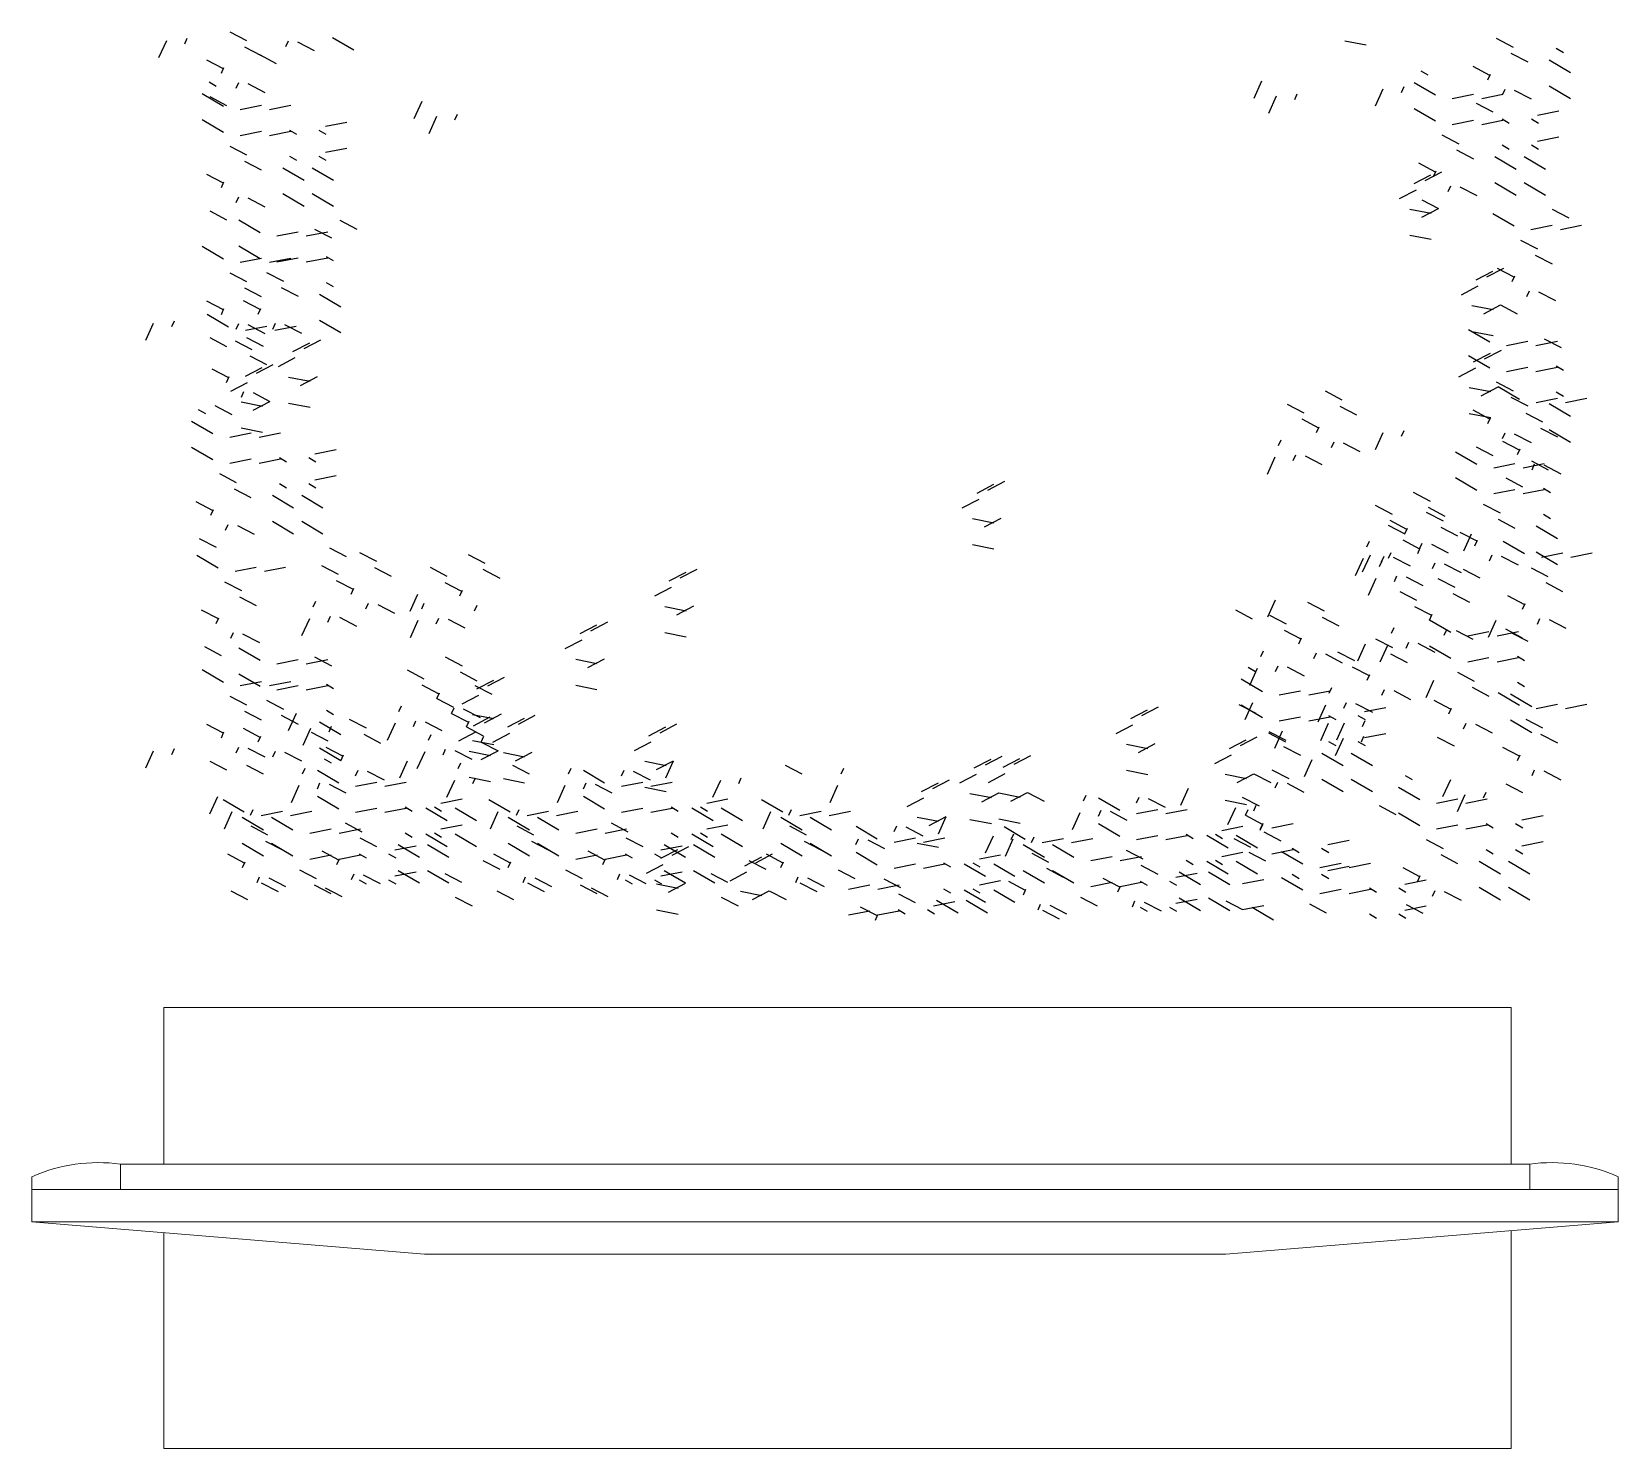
# Model space of a CAD drawing. Header units: millimetres. Extents: x 2878 to 6301, y 540 to 1980.
# Drawn here: x 2934.31 to 2935.876, y 825.556 to 826.954 of the extents above; entities that cross this region are included whole.
import ezdxf

# ---------------------------------------------------------------- set-up
doc = ezdxf.new("R2010")
doc.units = ezdxf.units.MM
doc.header["$LTSCALE"] = 4
doc.layers.add('COTAS', color=35, linetype='Continuous', lineweight=5)
doc.layers.add('TRACONIVEL', color=252, linetype='Continuous')

# ---------------------------------------------------------------- blocks, each defined once
blk = doc.blocks.new('TAPETE')
at = {"layer": 'TRACONIVEL'}
for p, q in [((0.0294, 0.4761), (0.0104, 0.4711)), ((0.5016, 0.4761), (0.4827, 0.4711)), ((-0.2827, 0.4677), (-0.3016, 0.4626)), ((0.0143, 0.4593), (0.008, 0.4576)), ((0.4866, 0.4593), (0.4803, 0.4576)), ((-0.2977, 0.4509), (-0.3041, 0.4492)), ((0.1329, 0.4325), (0.1191, 0.4464)), ((0.1616, 0.4325), (0.1477, 0.4464)), ((-0.2803, 0.4367), (-0.2706, 0.4258)), ((-0.2509, 0.4303), (-0.2555, 0.435)), ((-0.2288, 0.4257), (-0.2426, 0.4396)), ((-0.2396, 0.4346), (-0.2299, 0.4236)), ((-0.2001, 0.4257), (-0.214, 0.4396)), ((-0.1541, 0.4367), (-0.1444, 0.4258)), ((-0.1134, 0.4346), (-0.1037, 0.4236)), ((-0.0602, 0.4257), (-0.0741, 0.4396)), ((-0.0142, 0.4367), (-0.0045, 0.4258)), ((0.0148, 0.4223), (0.001, 0.4362)), ((0.0265, 0.4346), (0.0362, 0.4236)), ((0.1108, 0.4372), (0.1062, 0.4418)), ((0.2076, 0.4436), (0.2173, 0.4326)), ((0.2483, 0.4414), (0.258, 0.4305)), ((0.281, 0.4291), (0.2671, 0.443)), ((0.327, 0.4402), (0.3367, 0.4292)), ((0.3677, 0.438), (0.3774, 0.4271)), ((0.4072, 0.4257), (0.3934, 0.4396)), ((0.4533, 0.4367), (0.463, 0.4258)), ((0.494, 0.4346), (0.5036, 0.4236)), ((0.5522, 0.4345), (0.5333, 0.4294)), ((-0.2654, 0.427), (-0.2717, 0.4253)), ((-0.1391, 0.427), (-0.1454, 0.4253)), ((0.0008, 0.427), (-0.0055, 0.4253)), ((0.0609, 0.4333), (0.0706, 0.4224)), ((0.0759, 0.4236), (0.0695, 0.4219)), ((0.1016, 0.4312), (0.1113, 0.4202)), ((0.1767, 0.4283), (0.1864, 0.4174)), ((0.2226, 0.4338), (0.2163, 0.4321)), ((0.2391, 0.4243), (0.2328, 0.4226)), ((0.2961, 0.4249), (0.3058, 0.414)), ((0.342, 0.4304), (0.3357, 0.4287)), ((0.4682, 0.427), (0.4619, 0.4253)), ((0.5505, 0.4121), (0.5367, 0.4259)), ((0.5688, 0.4249), (0.5498, 0.4199)), ((-0.3112, 0.4215), (-0.3015, 0.4106)), ((-0.2488, 0.4174), (-0.2551, 0.4157)), ((-0.2253, 0.4147), (-0.23, 0.4009)), ((-0.1967, 0.4147), (-0.2013, 0.4009)), ((-0.185, 0.4215), (-0.1753, 0.4106)), ((-0.1226, 0.4174), (-0.1289, 0.4157)), ((-0.0892, 0.4018), (-0.103, 0.4157)), ((-0.0605, 0.4018), (-0.0744, 0.4157)), ((-0.0568, 0.4147), (-0.0614, 0.4009)), ((-0.0451, 0.4215), (-0.0354, 0.4106)), ((0.0173, 0.4174), (0.011, 0.4157)), ((0.03, 0.4181), (0.0397, 0.4071)), ((0.0858, 0.4209), (0.0761, 0.4099)), ((0.0924, 0.414), (0.0861, 0.4123)), ((0.0975, 0.4141), (0.1021, 0.4003)), ((0.1261, 0.4141), (0.1308, 0.4003)), ((0.1363, 0.4216), (0.1317, 0.4077)), ((0.165, 0.4216), (0.1604, 0.4077)), ((0.1933, 0.4187), (0.203, 0.4078)), ((0.234, 0.4166), (0.2436, 0.4057)), ((0.2844, 0.4181), (0.2798, 0.4043)), ((0.3127, 0.4153), (0.3224, 0.4044)), ((0.3585, 0.4208), (0.3522, 0.4191)), ((0.3831, 0.4018), (0.3693, 0.4157)), ((0.4118, 0.4018), (0.3979, 0.4157)), ((0.4107, 0.4147), (0.4061, 0.4009)), ((0.4224, 0.4215), (0.4321, 0.4106)), ((0.4848, 0.4174), (0.4785, 0.4157)), ((0.5702, 0.3995), (0.5564, 0.4134)), ((0.5989, 0.3995), (0.585, 0.4134)), ((0.5966, 0.4231), (0.6063, 0.4122)), ((0.6115, 0.4133), (0.6052, 0.4116)), ((0.6373, 0.4209), (0.647, 0.41)), ((-0.2946, 0.4119), (-0.285, 0.401)), ((-0.254, 0.4098), (-0.2443, 0.3988)), ((-0.1684, 0.4119), (-0.1587, 0.401)), ((-0.1277, 0.4098), (-0.118, 0.3988)), ((-0.0285, 0.4119), (-0.0188, 0.401)), ((-0.0145, 0.4128), (-0.0048, 0.4019)), ((0.0005, 0.4031), (-0.0058, 0.4014)), ((0.0122, 0.4098), (0.0219, 0.3988)), ((0.0183, 0.4113), (0.0137, 0.3975)), ((0.0262, 0.4107), (0.0359, 0.3997)), ((0.0466, 0.4085), (0.0563, 0.3976)), ((0.0659, 0.4042), (0.0563, 0.3932)), ((0.0692, 0.4113), (0.0595, 0.4004)), ((0.0872, 0.4063), (0.0969, 0.3954)), ((0.1066, 0.4063), (0.0969, 0.3954)), ((0.3534, 0.4132), (0.3631, 0.4022)), ((0.4389, 0.4119), (0.4486, 0.401)), ((0.4578, 0.4128), (0.4675, 0.4019)), ((0.4728, 0.4031), (0.4665, 0.4014)), ((0.4796, 0.4098), (0.4893, 0.3988)), ((0.4985, 0.4107), (0.5082, 0.3997)), ((0.5537, 0.4081), (0.5474, 0.4064)), ((0.5657, 0.4078), (0.5754, 0.3969)), ((0.6281, 0.4038), (0.6218, 0.4021)), ((-0.2859, 0.4022), (-0.2762, 0.3913)), ((-0.2253, 0.3956), (-0.23, 0.3818)), ((-0.1967, 0.3956), (-0.2013, 0.3818)), ((-0.0568, 0.3956), (-0.0614, 0.3818)), ((-0.0454, 0.3976), (-0.0357, 0.3866)), ((0.017, 0.3935), (0.0107, 0.3918)), ((0.1363, 0.4024), (0.1317, 0.3886)), ((0.165, 0.4024), (0.1604, 0.3886)), ((0.2148, 0.38), (0.2009, 0.3938)), ((0.2435, 0.38), (0.2296, 0.3938)), ((0.2844, 0.399), (0.2798, 0.3852)), ((0.4107, 0.3956), (0.4061, 0.3818)), ((0.4269, 0.3976), (0.4366, 0.3866)), ((0.4893, 0.3935), (0.483, 0.3918)), ((0.554, 0.4011), (0.5494, 0.3872)), ((0.5702, 0.3804), (0.5564, 0.3943)), ((0.5823, 0.3983), (0.5919, 0.3873)), ((0.5989, 0.3804), (0.585, 0.3943)), ((0.6229, 0.3961), (0.6326, 0.3852)), ((0.6284, 0.401), (0.6381, 0.3901)), ((-0.295, 0.3851), (-0.3013, 0.3834)), ((-0.1976, 0.3778), (-0.2023, 0.3824)), ((-0.169, 0.3778), (-0.1736, 0.3824)), ((-0.1469, 0.3732), (-0.1607, 0.387)), ((-0.1182, 0.3732), (-0.1321, 0.387)), ((-0.0858, 0.3908), (-0.0904, 0.377)), ((-0.0571, 0.3908), (-0.0617, 0.377)), ((-0.0288, 0.388), (-0.0191, 0.3771)), ((0.0119, 0.3858), (0.0216, 0.3749)), ((0.0183, 0.3922), (0.0137, 0.3783)), ((0.0583, 0.3899), (0.0486, 0.379)), ((0.0701, 0.3832), (0.0747, 0.3693)), ((0.0987, 0.3832), (0.1033, 0.3693)), ((0.164, 0.3846), (0.1594, 0.3892)), ((0.1927, 0.3846), (0.1881, 0.3892)), ((0.3865, 0.3908), (0.3819, 0.377)), ((0.4152, 0.3908), (0.4106, 0.377)), ((0.4601, 0.3833), (0.4412, 0.3782)), ((0.4435, 0.388), (0.4532, 0.3771)), ((0.4842, 0.3858), (0.4938, 0.3749)), ((-0.3002, 0.3774), (-0.2905, 0.3665)), ((0.0385, 0.3732), (0.0288, 0.3623)), ((0.0418, 0.3804), (0.0321, 0.3695)), ((0.0792, 0.3754), (0.0695, 0.3645)), ((0.2148, 0.3609), (0.2009, 0.3747)), ((0.2435, 0.3609), (0.2296, 0.3747)), ((0.3555, 0.3746), (0.3366, 0.3695)), ((0.4766, 0.3737), (0.4577, 0.3687)), ((0.508, 0.3741), (0.5017, 0.3724)), ((0.5396, 0.3813), (0.5207, 0.3763)), ((0.554, 0.382), (0.5494, 0.3681)), ((0.614, 0.3762), (0.6237, 0.3652)), ((-0.1976, 0.3587), (-0.2023, 0.3633)), ((-0.169, 0.3587), (-0.1736, 0.3633)), ((-0.1469, 0.354), (-0.1607, 0.3679)), ((-0.1182, 0.354), (-0.1321, 0.3679)), ((-0.0932, 0.3663), (-0.0835, 0.3554)), ((-0.0858, 0.3717), (-0.0904, 0.3578)), ((-0.0571, 0.3717), (-0.0617, 0.3578)), ((-0.0073, 0.3492), (-0.0211, 0.3631)), ((0.0214, 0.3492), (0.0075, 0.3631)), ((0.1548, 0.3661), (0.1502, 0.3523)), ((0.164, 0.3655), (0.1594, 0.3701)), ((0.1835, 0.3661), (0.1788, 0.3523)), ((0.1927, 0.3655), (0.1881, 0.3701)), ((0.2781, 0.3618), (0.2878, 0.3509)), ((0.3239, 0.3673), (0.3176, 0.3656)), ((0.3791, 0.3663), (0.3888, 0.3554)), ((0.3865, 0.3717), (0.3819, 0.3578)), ((0.4152, 0.3717), (0.4106, 0.3578)), ((0.465, 0.3492), (0.4511, 0.3631)), ((0.4621, 0.3686), (0.4718, 0.3576)), ((0.4937, 0.3492), (0.4798, 0.3631)), ((0.5185, 0.3506), (0.5046, 0.3645)), ((0.5245, 0.3645), (0.5182, 0.3628)), ((0.5471, 0.3506), (0.5333, 0.3645)), ((0.5736, 0.3694), (0.569, 0.3556)), ((0.5932, 0.3616), (0.6029, 0.3507)), ((0.6023, 0.3694), (0.5977, 0.3556)), ((0.6306, 0.3666), (0.6403, 0.3557)), ((-0.2907, 0.3408), (-0.3045, 0.3547)), ((-0.2069, 0.3593), (-0.2115, 0.3454)), ((-0.1782, 0.3593), (-0.1828, 0.3454)), ((-0.0581, 0.3539), (-0.0627, 0.3585)), ((-0.0294, 0.3539), (-0.034, 0.3585)), ((0.2586, 0.3566), (0.2683, 0.3457)), ((0.2946, 0.3522), (0.3043, 0.3413)), ((0.3405, 0.3577), (0.3342, 0.356)), ((0.4142, 0.3539), (0.4096, 0.3585)), ((0.4429, 0.3539), (0.4383, 0.3585)), ((0.4616, 0.3569), (0.4553, 0.3552)), ((0.4787, 0.359), (0.4884, 0.3481)), ((0.4964, 0.3552), (0.4918, 0.3599)), ((0.5194, 0.3568), (0.5291, 0.3459)), ((0.6081, 0.3519), (0.6018, 0.3502)), ((0.6338, 0.3595), (0.6435, 0.3485)), ((-0.1031, 0.3498), (-0.0934, 0.3389)), ((0.3096, 0.3425), (0.3033, 0.3408)), ((0.3353, 0.3501), (0.345, 0.3391)), ((0.4478, 0.3437), (0.4575, 0.3328)), ((0.4937, 0.3492), (0.4873, 0.3476)), ((0.5623, 0.3464), (0.572, 0.3355)), ((0.5736, 0.3503), (0.569, 0.3364)), ((0.6023, 0.3503), (0.5977, 0.3364)), ((0.6247, 0.3423), (0.6184, 0.3406)), ((0.2637, 0.337), (0.2734, 0.326)), ((0.3261, 0.3329), (0.3198, 0.3312)), ((0.4644, 0.3342), (0.4741, 0.3233)), ((0.5102, 0.3397), (0.5039, 0.338)), ((0.505, 0.332), (0.5147, 0.3211)), ((0.5219, 0.3396), (0.5173, 0.3258)), ((0.5506, 0.3396), (0.546, 0.3258)), ((0.5788, 0.3368), (0.5885, 0.3259)), ((0.6013, 0.3325), (0.5967, 0.3371)), ((0.6195, 0.3347), (0.6292, 0.3237)), ((0.63, 0.3325), (0.6254, 0.3371)), ((0.2803, 0.3274), (0.29, 0.3165)), ((0.321, 0.3252), (0.3307, 0.3143)), ((0.5219, 0.3205), (0.5173, 0.3067)), ((0.5506, 0.3205), (0.546, 0.3067)), ((0.4393, 0.3115), (0.433, 0.3098)), ((0.4709, 0.3188), (0.4519, 0.3137)), ((0.5126, 0.3109), (0.4937, 0.3058)), ((0.6004, 0.2981), (0.5865, 0.3119)), ((0.5921, 0.314), (0.5875, 0.3001)), ((0.6013, 0.3133), (0.5967, 0.318)), ((0.629, 0.2981), (0.6152, 0.3119)), ((0.6208, 0.314), (0.6162, 0.3001)), ((0.63, 0.3133), (0.6254, 0.318)), ((-0.2155, 0.3014), (-0.2344, 0.2963)), ((0.3285, 0.3041), (0.3096, 0.2991)), ((0.3575, 0.3039), (0.3386, 0.2988)), ((0.3934, 0.306), (0.4031, 0.2951)), ((0.4558, 0.302), (0.4495, 0.3003)), ((0.5496, 0.3027), (0.545, 0.3073)), ((0.5783, 0.3027), (0.5736, 0.3073)), ((-0.1989, 0.2918), (-0.2179, 0.2868)), ((0.2801, 0.2911), (0.2898, 0.2802)), ((0.3259, 0.2966), (0.3196, 0.2949)), ((0.41, 0.2965), (0.4197, 0.2855)), ((0.4506, 0.2943), (0.4603, 0.2834)), ((0.4708, 0.2922), (0.4645, 0.2905)), ((0.5024, 0.2995), (0.4835, 0.2944)), ((0.56, 0.2801), (0.5461, 0.2939)), ((0.5886, 0.2801), (0.5748, 0.2939)), ((0.6004, 0.2789), (0.5865, 0.2928)), ((0.629, 0.2789), (0.6152, 0.2928)), ((0.2967, 0.2815), (0.3063, 0.2706)), ((0.3425, 0.2871), (0.3362, 0.2854)), ((0.3373, 0.2794), (0.347, 0.2685)), ((0.3791, 0.2812), (0.3888, 0.2703)), ((0.4249, 0.2867), (0.4186, 0.285)), ((0.4249, 0.2867), (0.4346, 0.2758)), ((0.4873, 0.2826), (0.481, 0.281)), ((0.5339, 0.2802), (0.515, 0.2751)), ((0.5404, 0.2842), (0.5357, 0.2703)), ((0.5496, 0.2836), (0.545, 0.2882)), ((0.569, 0.2842), (0.5644, 0.2703)), ((0.5783, 0.2836), (0.5736, 0.2882)), ((0.6181, 0.2815), (0.6278, 0.2706)), ((-0.214, 0.275), (-0.2203, 0.2733)), ((0.3116, 0.2718), (0.3053, 0.2701)), ((0.3956, 0.2716), (0.4053, 0.2607)), ((0.4309, 0.2702), (0.4212, 0.2593)), ((0.4415, 0.2771), (0.4352, 0.2755)), ((0.4363, 0.2695), (0.446, 0.2585)), ((0.4415, 0.2771), (0.4512, 0.2662)), ((0.4715, 0.2723), (0.4618, 0.2614)), ((0.4822, 0.275), (0.4919, 0.264)), ((0.5023, 0.2729), (0.496, 0.2712)), ((0.56, 0.2609), (0.5461, 0.2748)), ((0.5886, 0.2609), (0.5748, 0.2748)), ((0.6442, 0.2747), (0.6539, 0.2638)), ((0.2658, 0.2663), (0.2755, 0.2554)), ((0.3282, 0.2622), (0.3219, 0.2605)), ((0.4143, 0.2606), (0.4046, 0.2497)), ((0.4106, 0.2619), (0.4203, 0.251)), ((0.4426, 0.2634), (0.4472, 0.2496)), ((0.455, 0.2628), (0.4453, 0.2519)), ((0.4564, 0.2674), (0.4501, 0.2657)), ((0.4564, 0.2674), (0.4661, 0.2565)), ((0.4712, 0.2634), (0.4758, 0.2496)), ((0.4832, 0.2656), (0.4879, 0.2517)), ((0.5119, 0.2656), (0.5165, 0.2517)), ((0.5188, 0.2633), (0.5125, 0.2616)), ((0.2823, 0.2567), (0.292, 0.2458)), ((0.411, 0.2535), (0.4013, 0.2426)), ((0.4517, 0.2557), (0.442, 0.2447)), ((0.4517, 0.2557), (0.442, 0.2447)), ((0.473, 0.2502), (0.4633, 0.2392)), ((0.473, 0.2578), (0.4667, 0.2561)), ((0.473, 0.2578), (0.4827, 0.2469)), ((0.4924, 0.2578), (0.4827, 0.2469)), ((0.5505, 0.2389), (0.5367, 0.2528)), ((0.5688, 0.2518), (0.5498, 0.2467)), ((0.5966, 0.2499), (0.6063, 0.239)), ((0.6038, 0.2567), (0.6135, 0.2458)), ((0.4564, 0.2406), (0.4467, 0.2297)), ((0.4847, 0.2434), (0.4893, 0.2296)), ((0.5133, 0.2434), (0.518, 0.2296)), ((0.5702, 0.2264), (0.5564, 0.2402)), ((0.5989, 0.2264), (0.585, 0.2402)), ((0.6115, 0.2402), (0.6052, 0.2385)), ((0.6373, 0.2477), (0.647, 0.2368)), ((0.4531, 0.2335), (0.4434, 0.2226)), ((0.4938, 0.2356), (0.4841, 0.2247)), ((0.4985, 0.2375), (0.5082, 0.2266)), ((0.5537, 0.2349), (0.5474, 0.2332)), ((0.554, 0.2279), (0.5494, 0.214)), ((0.5657, 0.2347), (0.5754, 0.2237)), ((0.6281, 0.2306), (0.6218, 0.2289)), ((0.6284, 0.2278), (0.6381, 0.2169)), ((0.5702, 0.2072), (0.5564, 0.2211)), ((0.5823, 0.2251), (0.5919, 0.2142)), ((0.5989, 0.2072), (0.585, 0.2211)), ((0.6229, 0.2229), (0.6326, 0.212)), ((0.5396, 0.2082), (0.5207, 0.2031)), ((0.554, 0.2088), (0.5494, 0.1949)), ((0.3699, 0.2031), (0.3602, 0.1921)), ((0.3816, 0.1963), (0.3862, 0.1825)), ((0.4103, 0.1963), (0.4149, 0.1825)), ((0.508, 0.2009), (0.5017, 0.1992)), ((0.614, 0.203), (0.6237, 0.1921)), ((0.3501, 0.1864), (0.3404, 0.1755)), ((0.3533, 0.1935), (0.3436, 0.1826)), ((0.3907, 0.1885), (0.381, 0.1776)), ((0.5185, 0.1775), (0.5046, 0.1913)), ((0.5245, 0.1913), (0.5182, 0.1896)), ((0.5471, 0.1775), (0.5333, 0.1913)), ((0.5736, 0.1962), (0.569, 0.1824)), ((0.5932, 0.1885), (0.6029, 0.1775)), ((0.6023, 0.1962), (0.5977, 0.1824)), ((0.6306, 0.1934), (0.6403, 0.1825)), ((0.6338, 0.1863), (0.6435, 0.1754)), ((0.5194, 0.1837), (0.5291, 0.1727)), ((0.5736, 0.1771), (0.569, 0.1633)), ((0.6023, 0.1771), (0.5977, 0.1633)), ((0.6081, 0.1787), (0.6018, 0.177)), ((0.5102, 0.1665), (0.5039, 0.1648)), ((0.5219, 0.1665), (0.5173, 0.1526)), ((0.5506, 0.1665), (0.546, 0.1526)), ((0.5623, 0.1732), (0.572, 0.1623)), ((0.6247, 0.1692), (0.6184, 0.1675)), ((0.4825, 0.1581), (0.4728, 0.1472)), ((0.505, 0.1588), (0.5147, 0.1479)), ((0.5788, 0.1636), (0.5885, 0.1527)), ((0.6013, 0.1593), (0.5967, 0.1639)), ((0.6195, 0.1615), (0.6292, 0.1506)), ((0.63, 0.1593), (0.6254, 0.1639)), ((0.3117, 0.1449), (0.302, 0.134)), ((0.3117, 0.1449), (0.302, 0.134)), ((0.466, 0.1486), (0.4563, 0.1376)), ((0.4942, 0.1514), (0.4989, 0.1375)), ((0.5219, 0.1473), (0.5173, 0.1335)), ((0.5229, 0.1514), (0.5275, 0.1375)), ((0.5506, 0.1473), (0.546, 0.1335)), ((0.6013, 0.1402), (0.5967, 0.1448)), ((0.6179, 0.1503), (0.6082, 0.1394)), ((0.63, 0.1402), (0.6254, 0.1448)), ((0.2951, 0.1354), (0.2854, 0.1244)), ((0.2951, 0.1354), (0.2854, 0.1244)), ((0.3234, 0.1382), (0.328, 0.1243)), ((0.3234, 0.1382), (0.328, 0.1243)), ((0.352, 0.1382), (0.3567, 0.1243)), ((0.352, 0.1382), (0.3567, 0.1243)), ((0.4627, 0.1414), (0.453, 0.1305)), ((0.5034, 0.1436), (0.4937, 0.1327)), ((0.5126, 0.1377), (0.4937, 0.1327)), ((0.6004, 0.1249), (0.5865, 0.1387)), ((0.5921, 0.1408), (0.5875, 0.127)), ((0.6013, 0.1408), (0.5916, 0.1298)), ((0.629, 0.1249), (0.6152, 0.1387)), ((0.6208, 0.1408), (0.6162, 0.127)), ((0.6387, 0.1358), (0.629, 0.1249)), ((0.6296, 0.1436), (0.6342, 0.1297)), ((0.6582, 0.1436), (0.6629, 0.1297)), ((0.2918, 0.1282), (0.2821, 0.1173)), ((0.2918, 0.1282), (0.2821, 0.1173)), ((0.3325, 0.1304), (0.3228, 0.1195)), ((0.3325, 0.1304), (0.3228, 0.1195)), ((0.5496, 0.1295), (0.545, 0.1341)), ((0.5783, 0.1295), (0.5736, 0.1341)), ((0.598, 0.1336), (0.5883, 0.1227)), ((0.5496, 0.1104), (0.545, 0.115)), ((0.56, 0.1069), (0.5461, 0.1207)), ((0.5783, 0.1104), (0.5736, 0.115)), ((0.5886, 0.1069), (0.5748, 0.1207)), ((0.6004, 0.1058), (0.5865, 0.1196)), ((0.629, 0.1058), (0.6152, 0.1196)), ((0.5339, 0.107), (0.515, 0.1019)), ((0.5404, 0.111), (0.5357, 0.0972)), ((0.569, 0.111), (0.5644, 0.0972)), ((0.6181, 0.1083), (0.6278, 0.0974)), ((0.56, 0.0878), (0.5461, 0.1016)), ((0.5886, 0.0878), (0.5748, 0.1016)), ((0.6261, 0.0957), (0.6164, 0.0848)), ((0.6442, 0.1015), (0.6539, 0.0906)), ((0.5188, 0.0902), (0.5125, 0.0885)), ((0.6095, 0.0862), (0.5999, 0.0752)), ((0.6038, 0.0835), (0.6135, 0.0726)), ((0.6378, 0.089), (0.6424, 0.0751)), ((0.5505, 0.0614), (0.5367, 0.0753)), ((0.5688, 0.0743), (0.5498, 0.0692)), ((0.6063, 0.079), (0.5966, 0.0681)), ((0.5966, 0.0724), (0.6063, 0.0615)), ((0.647, 0.0812), (0.6373, 0.0703)), ((0.5702, 0.0489), (0.5564, 0.0627)), ((0.5989, 0.0489), (0.585, 0.0627)), ((0.6115, 0.0627), (0.6052, 0.061)), ((0.6373, 0.0703), (0.647, 0.0593)), ((0.4985, 0.06), (0.5082, 0.0491)), ((0.5537, 0.0575), (0.5474, 0.0558)), ((0.5657, 0.0572), (0.5754, 0.0462)), ((0.6281, 0.0531), (0.6218, 0.0514)), ((0.554, 0.0504), (0.5494, 0.0366)), ((0.5702, 0.0298), (0.5564, 0.0436)), ((0.5823, 0.0476), (0.5919, 0.0367)), ((0.5989, 0.0298), (0.585, 0.0436)), ((0.6229, 0.0454), (0.6326, 0.0345)), ((0.6284, 0.0503), (0.6381, 0.0394)), ((0.554, 0.0313), (0.5494, 0.0174)), ((0.508, 0.0234), (0.5017, 0.0217)), ((0.5396, 0.0307), (0.5207, 0.0256)), ((0.614, 0.0255), (0.6237, 0.0146)), ((0.5801, 0), (0.5663, 0.0138)), ((0.5862, 0.0139), (0.5799, 0.0122)), ((0.6088, 0), (0.5949, 0.0138)), ((0.6353, 0.0188), (0.6307, 0.0049)), ((0.6548, 0.011), (0.6645, 0.0001)), ((0.6639, 0.0188), (0.6593, 0.0049)), ((0.581, 0.0062), (0.5907, -0.0047)), ((0.6698, 0.0012), (0.6635, -0.0005)), ((0.6239, -0.0043), (0.6336, -0.0152)), ((0.6353, -0.0004), (0.6307, -0.0142)), ((0.6639, -0.0004), (0.6593, -0.0142)), ((0.5442, -0.0194), (0.5345, -0.0303)), ((0.5718, -0.011), (0.5655, -0.0127)), ((0.5667, -0.0186), (0.5764, -0.0296)), ((0.5835, -0.011), (0.5789, -0.0249)), ((0.6122, -0.011), (0.6076, -0.0249)), ((0.6405, -0.0138), (0.6502, -0.0248)), ((0.663, -0.0182), (0.6584, -0.0136)), ((0.5276, -0.0289), (0.5179, -0.0398)), ((0.5559, -0.0261), (0.5605, -0.04)), ((0.5835, -0.0301), (0.5789, -0.044)), ((0.5845, -0.0261), (0.5892, -0.04)), ((0.6122, -0.0301), (0.6076, -0.044)), ((0.5243, -0.0361), (0.5146, -0.047)), ((0.565, -0.0339), (0.5553, -0.0448)), ((0.5742, -0.0398), (0.5553, -0.0448)), ((0.662, -0.0526), (0.6481, -0.0387)), ((0.6537, -0.0367), (0.6491, -0.0505)), ((0.663, -0.0373), (0.6584, -0.0327)), ((0.6112, -0.048), (0.6066, -0.0434)), ((0.6399, -0.048), (0.6353, -0.0434)), ((0.2146, -0.0554), (0.2049, -0.0663)), ((0.518, -0.0537), (0.5083, -0.0646)), ((0.5297, -0.0604), (0.5343, -0.0743)), ((0.5584, -0.0604), (0.563, -0.0743)), ((0.6216, -0.0706), (0.6078, -0.0567)), ((0.6503, -0.0706), (0.6364, -0.0567)), ((0.662, -0.0717), (0.6481, -0.0579)), ((0.1948, -0.0721), (0.1851, -0.083)), ((0.1981, -0.065), (0.1884, -0.0759)), ((0.2355, -0.0699), (0.2258, -0.0808)), ((0.2263, -0.0621), (0.231, -0.076)), ((0.255, -0.0621), (0.2596, -0.076)), ((0.4982, -0.0704), (0.4885, -0.0813)), ((0.5015, -0.0632), (0.4918, -0.0742)), ((0.5389, -0.0682), (0.5292, -0.0791)), ((0.5955, -0.0705), (0.5766, -0.0756)), ((0.602, -0.0665), (0.5974, -0.0803)), ((0.6112, -0.0671), (0.6066, -0.0625)), ((0.6307, -0.0665), (0.626, -0.0803)), ((0.6399, -0.0671), (0.6353, -0.0625)), ((0.5009, -0.0819), (0.4912, -0.0929)), ((0.5175, -0.0724), (0.5078, -0.0833)), ((0.5292, -0.0791), (0.5338, -0.093)), ((0.5578, -0.0791), (0.5625, -0.093)), ((0.5807, -0.0964), (0.5668, -0.0826)), ((0.6216, -0.0897), (0.6078, -0.0759)), ((0.6503, -0.0897), (0.6364, -0.0759)), ((0.4976, -0.0891), (0.4879, -0.1)), ((0.5383, -0.0869), (0.5286, -0.0978)), ((0.5805, -0.0873), (0.5742, -0.089)), ((0.5989, -0.0835), (0.58, -0.0886)), ((0.6267, -0.0854), (0.6364, -0.0963)), ((0.5286, -0.0978), (0.5383, -0.1087)), ((0.5839, -0.1004), (0.5775, -0.1021)), ((0.6003, -0.109), (0.5865, -0.0951)), ((0.5958, -0.1007), (0.6055, -0.1116)), ((0.629, -0.109), (0.6152, -0.0951)), ((0.6417, -0.0952), (0.6354, -0.0968)), ((0.5841, -0.1074), (0.5795, -0.1213)), ((0.6124, -0.1102), (0.6221, -0.1211)), ((0.6582, -0.1047), (0.6519, -0.1064)), ((0.6531, -0.1124), (0.6628, -0.1233)), ((0.6585, -0.1075), (0.6682, -0.1184)), ((0.6003, -0.1281), (0.5865, -0.1142)), ((0.629, -0.1281), (0.6152, -0.1142)), ((0.5697, -0.1271), (0.5508, -0.1322)), ((0.5841, -0.1265), (0.5795, -0.1404)), ((0.6442, -0.1323), (0.6539, -0.1432)), ((0.5381, -0.1344), (0.5318, -0.1361)), ((0.5486, -0.1579), (0.5348, -0.144)), ((0.5547, -0.144), (0.5484, -0.1457)), ((0.5773, -0.1579), (0.5634, -0.144)), ((0.6038, -0.1391), (0.5992, -0.1529)), ((0.6324, -0.1391), (0.6278, -0.1529)), ((0.5495, -0.1517), (0.5592, -0.1626)), ((0.6233, -0.1468), (0.633, -0.1578)), ((0.4471, -0.1651), (0.4374, -0.176)), ((0.4637, -0.1555), (0.454, -0.1665)), ((0.4754, -0.1623), (0.48, -0.1762)), ((0.504, -0.1623), (0.5087, -0.1762)), ((0.5924, -0.1621), (0.6021, -0.173)), ((0.6038, -0.1582), (0.5992, -0.172)), ((0.6324, -0.1582), (0.6278, -0.172)), ((0.6383, -0.1566), (0.632, -0.1583)), ((0.4438, -0.1722), (0.4342, -0.1832)), ((0.4845, -0.1701), (0.4748, -0.181)), ((0.5403, -0.1688), (0.534, -0.1705)), ((0.552, -0.1689), (0.5474, -0.1827)), ((0.5807, -0.1689), (0.5761, -0.1827)), ((0.609, -0.1717), (0.6187, -0.1826)), ((0.6315, -0.176), (0.6269, -0.1714)), ((0.6548, -0.1662), (0.6485, -0.1678)), ((0.6497, -0.1738), (0.6593, -0.1848)), ((0.6601, -0.176), (0.6555, -0.1714)), ((0.5352, -0.1765), (0.5449, -0.1874)), ((0.552, -0.188), (0.5474, -0.2018)), ((0.5807, -0.188), (0.5761, -0.2018)), ((0.6222, -0.1945), (0.6176, -0.2084)), ((0.6315, -0.1951), (0.6269, -0.1905)), ((0.6509, -0.1945), (0.6463, -0.2084)), ((0.6601, -0.1951), (0.6555, -0.1905)), ((0.5427, -0.1976), (0.5238, -0.2026)), ((0.5797, -0.2058), (0.5751, -0.2012)), ((0.6084, -0.2058), (0.6038, -0.2012)), ((0.6305, -0.2104), (0.6166, -0.1966)), ((0.6592, -0.2104), (0.6453, -0.1966)), ((0.5901, -0.2284), (0.5763, -0.2146)), ((0.6188, -0.2284), (0.6049, -0.2146)), ((0.6305, -0.2295), (0.6166, -0.2157)), ((0.6592, -0.2295), (0.6453, -0.2157)), ((0.4968, -0.2198), (0.4871, -0.2307)), ((0.5085, -0.2266), (0.5132, -0.2404)), ((0.5372, -0.2266), (0.5418, -0.2404)), ((0.5705, -0.2243), (0.5659, -0.2381)), ((0.5797, -0.2249), (0.5751, -0.2203)), ((0.5992, -0.2243), (0.5945, -0.2381)), ((0.6084, -0.2249), (0.6038, -0.2203)), ((0.6483, -0.227), (0.6579, -0.2379)), ((0.3272, -0.2333), (0.3369, -0.2442)), ((0.4175, -0.2508), (0.4037, -0.2369)), ((0.4314, -0.2355), (0.4411, -0.2464)), ((0.4462, -0.2508), (0.4323, -0.2369)), ((0.477, -0.2365), (0.4673, -0.2474)), ((0.4803, -0.2294), (0.4706, -0.2403)), ((0.5177, -0.2343), (0.508, -0.2453)), ((0.564, -0.2283), (0.5451, -0.2334)), ((0.5901, -0.2475), (0.5763, -0.2337)), ((0.5796, -0.2322), (0.5892, -0.2431)), ((0.6188, -0.2475), (0.6049, -0.2337)), ((-0.238, -0.2454), (-0.2569, -0.2505)), ((0.3954, -0.2462), (0.3908, -0.2416)), ((0.4103, -0.2425), (0.3914, -0.2476)), ((0.4481, -0.2395), (0.4292, -0.2445)), ((0.508, -0.2453), (0.5177, -0.2562)), ((0.5337, -0.2377), (0.5434, -0.2486)), ((0.549, -0.2452), (0.5427, -0.2468)), ((0.5538, -0.2398), (0.5475, -0.2415)), ((0.5538, -0.2398), (0.5635, -0.2507)), ((0.5945, -0.2419), (0.6042, -0.2529)), ((0.6293, -0.2379), (0.6247, -0.2518)), ((0.6579, -0.2379), (0.6533, -0.2518)), ((0.6696, -0.2581), (0.6558, -0.2442)), ((-0.2214, -0.255), (-0.2404, -0.26)), ((0.1772, -0.2541), (0.1583, -0.2591)), ((0.3348, -0.2544), (0.3159, -0.2594)), ((0.3329, -0.2553), (0.3426, -0.2662)), ((0.3787, -0.2498), (0.3724, -0.2515)), ((0.4613, -0.255), (0.471, -0.266)), ((0.4629, -0.2548), (0.4726, -0.2658)), ((0.5036, -0.257), (0.5133, -0.2679)), ((0.5688, -0.2495), (0.5625, -0.2512)), ((0.5677, -0.257), (0.563, -0.2709)), ((0.5704, -0.2493), (0.5641, -0.251)), ((0.5723, -0.2518), (0.582, -0.2627)), ((0.5963, -0.257), (0.5917, -0.2709)), ((0.0998, -0.2668), (0.1095, -0.2778)), ((0.1456, -0.2613), (0.1393, -0.263)), ((0.3494, -0.2649), (0.3591, -0.2758)), ((0.3953, -0.2594), (0.389, -0.261)), ((0.3901, -0.267), (0.3998, -0.2779)), ((0.4209, -0.2618), (0.4163, -0.2756)), ((0.4496, -0.2618), (0.445, -0.2756)), ((0.4796, -0.2588), (0.4607, -0.2639)), ((0.4779, -0.2646), (0.4876, -0.2755)), ((0.5237, -0.2591), (0.5174, -0.2608)), ((0.5185, -0.2668), (0.5282, -0.2777)), ((0.608, -0.2772), (0.5942, -0.2633)), ((0.6367, -0.2772), (0.6228, -0.2633)), ((-0.2365, -0.2718), (-0.2428, -0.2735)), ((0.1163, -0.2764), (0.126, -0.2873)), ((0.1622, -0.2709), (0.1559, -0.2726)), ((0.157, -0.2786), (0.1667, -0.2895)), ((0.3644, -0.2746), (0.3581, -0.2763)), ((0.5112, -0.2781), (0.4922, -0.2832)), ((0.5953, -0.2748), (0.5907, -0.2702)), ((0.624, -0.2748), (0.6194, -0.2702)), ((0.1313, -0.2861), (0.125, -0.2878)), ((0.3185, -0.2801), (0.3282, -0.291)), ((0.3809, -0.2842), (0.3746, -0.2859)), ((0.4209, -0.2809), (0.4163, -0.2948)), ((0.4507, -0.287), (0.4318, -0.292)), ((0.4496, -0.2809), (0.445, -0.2948)), ((0.4712, -0.2889), (0.4522, -0.2939)), ((0.6115, -0.2882), (0.6068, -0.302)), ((0.6401, -0.2882), (0.6355, -0.302)), ((0.6518, -0.2814), (0.6615, -0.2923)), ((0.0854, -0.2917), (0.0951, -0.3026)), ((0.1478, -0.2957), (0.1415, -0.2974)), ((0.3351, -0.2897), (0.3448, -0.3006)), ((0.3758, -0.2918), (0.3855, -0.3028)), ((0.4191, -0.2942), (0.4128, -0.2959)), ((0.4486, -0.2987), (0.444, -0.2941)), ((0.4707, -0.2992), (0.4518, -0.3042)), ((0.4877, -0.2984), (0.4688, -0.3035)), ((0.4773, -0.2987), (0.4727, -0.2941)), ((0.4994, -0.3034), (0.4855, -0.2895)), ((0.528, -0.3034), (0.5142, -0.2895)), ((0.5861, -0.2933), (0.5815, -0.3072)), ((0.5953, -0.294), (0.5907, -0.2893)), ((0.6148, -0.2933), (0.6102, -0.3072)), ((0.624, -0.294), (0.6194, -0.2893)), ((-0.3013, -0.3045), (-0.2967, -0.3183)), ((0.102, -0.3012), (0.1117, -0.3121)), ((0.1427, -0.3034), (0.1524, -0.3143)), ((0.3733, -0.2997), (0.383, -0.3107)), ((0.3899, -0.3093), (0.3995, -0.3202)), ((0.4357, -0.3038), (0.4294, -0.3055)), ((0.4994, -0.3225), (0.4855, -0.3086)), ((0.528, -0.3225), (0.5142, -0.3086)), ((0.6115, -0.3073), (0.6068, -0.3211)), ((0.6401, -0.3073), (0.6355, -0.3211)), ((0.2574, -0.3187), (0.2511, -0.3204)), ((0.2852, -0.316), (0.2663, -0.3211)), ((0.289, -0.3114), (0.2701, -0.3165)), ((0.3108, -0.3198), (0.2919, -0.3249)), ((0.3833, -0.313), (0.3644, -0.318)), ((0.4048, -0.319), (0.3985, -0.3207)), ((0.4305, -0.3115), (0.4402, -0.3224)), ((0.4394, -0.3172), (0.4348, -0.3311)), ((0.4486, -0.3179), (0.444, -0.3132)), ((0.4557, -0.316), (0.4494, -0.3177)), ((0.4681, -0.3172), (0.4634, -0.3311)), ((0.4727, -0.3153), (0.4664, -0.3169)), ((0.4773, -0.3179), (0.4727, -0.3132)), ((-0.2293, -0.3245), (-0.2482, -0.3295)), ((0.1502, -0.3245), (0.1313, -0.3295)), ((0.2116, -0.3242), (0.2213, -0.3352)), ((0.274, -0.3283), (0.2677, -0.33)), ((0.2792, -0.3271), (0.2729, -0.3288)), ((0.359, -0.3245), (0.3687, -0.3355)), ((0.3843, -0.3275), (0.3653, -0.3326)), ((0.4214, -0.3286), (0.4151, -0.3303)), ((0.5432, -0.3267), (0.5529, -0.3376)), ((0.6391, -0.3251), (0.6345, -0.3205)), ((0.6678, -0.3251), (0.6632, -0.3205)), ((-0.1271, -0.3401), (-0.1368, -0.351)), ((0.2281, -0.3338), (0.2378, -0.3447)), ((0.2334, -0.3326), (0.2431, -0.3435)), ((0.2701, -0.3329), (0.2638, -0.3346)), ((0.2688, -0.336), (0.2785, -0.3469)), ((0.2958, -0.3367), (0.2895, -0.3384)), ((0.3068, -0.3403), (0.3165, -0.3512)), ((0.3527, -0.3348), (0.3464, -0.3365)), ((0.3755, -0.3341), (0.3852, -0.345)), ((0.4162, -0.3363), (0.4259, -0.3472)), ((0.5369, -0.3532), (0.5231, -0.3393)), ((0.5656, -0.3532), (0.5517, -0.3393)), ((0.6391, -0.3442), (0.6345, -0.3396)), ((0.6678, -0.3442), (0.6632, -0.3396)), ((-0.241, -0.3634), (-0.2549, -0.3496)), ((-0.2443, -0.3413), (-0.2506, -0.343)), ((-0.2124, -0.3634), (-0.2262, -0.3496)), ((-0.1437, -0.3496), (-0.1534, -0.3605)), ((-0.1154, -0.3468), (-0.1108, -0.3607)), ((-0.0867, -0.3468), (-0.0821, -0.3607)), ((0.1352, -0.3413), (0.1289, -0.343)), ((0.1972, -0.349), (0.2069, -0.36)), ((0.2431, -0.3435), (0.2368, -0.3452)), ((0.2499, -0.3422), (0.2596, -0.3531)), ((0.2906, -0.3443), (0.3003, -0.3553)), ((0.3234, -0.3499), (0.3331, -0.3608)), ((0.3692, -0.3444), (0.3629, -0.3461)), ((0.5148, -0.3486), (0.5102, -0.344)), ((0.6116, -0.3422), (0.6213, -0.3531)), ((0.6299, -0.3436), (0.6253, -0.3574)), ((0.6523, -0.3443), (0.662, -0.3553)), ((0.6586, -0.3436), (0.654, -0.3574)), ((-0.2631, -0.3588), (-0.2677, -0.3542)), ((-0.1663, -0.3524), (-0.1566, -0.3633)), ((-0.1469, -0.3568), (-0.1566, -0.3677)), ((-0.1257, -0.3546), (-0.116, -0.3655)), ((-0.1063, -0.3546), (-0.116, -0.3655)), ((0.2138, -0.3586), (0.2235, -0.3695)), ((0.2191, -0.3574), (0.2288, -0.3684)), ((0.2596, -0.3531), (0.2533, -0.3548)), ((0.2545, -0.3608), (0.2642, -0.3717)), ((0.2649, -0.3519), (0.2586, -0.3536)), ((0.2815, -0.3615), (0.2752, -0.3632)), ((0.3383, -0.3596), (0.332, -0.3613)), ((0.3522, -0.3735), (0.3383, -0.3596)), ((0.364, -0.352), (0.3737, -0.363)), ((0.3808, -0.3735), (0.367, -0.3596)), ((0.4238, -0.3574), (0.4048, -0.3624)), ((0.5807, -0.3574), (0.5904, -0.3684)), ((0.6266, -0.3519), (0.6203, -0.3536)), ((0.6431, -0.3615), (0.6368, -0.3632)), ((-0.1972, -0.3677), (-0.1875, -0.3786)), ((-0.1514, -0.3622), (-0.1577, -0.3639)), ((-0.1348, -0.3717), (-0.1411, -0.3734)), ((0.2356, -0.367), (0.2453, -0.3779)), ((0.2763, -0.3692), (0.286, -0.3801)), ((0.2925, -0.3651), (0.3022, -0.3761)), ((0.3549, -0.3692), (0.3486, -0.3709)), ((0.4269, -0.3625), (0.4366, -0.3734)), ((0.4676, -0.3646), (0.4772, -0.3756)), ((0.5331, -0.3683), (0.5142, -0.3734)), ((0.5404, -0.3642), (0.5357, -0.3781)), ((0.569, -0.3642), (0.5644, -0.3781)), ((0.5973, -0.367), (0.607, -0.3779)), ((0.638, -0.3692), (0.6477, -0.3801)), ((-0.2376, -0.3744), (-0.2422, -0.3883)), ((-0.2089, -0.3744), (-0.2135, -0.3883)), ((-0.1807, -0.3772), (-0.171, -0.3882)), ((-0.14, -0.3794), (-0.1303, -0.3903)), ((-0.0208, -0.3803), (-0.0305, -0.3913)), ((0.0697, -0.3787), (0.06, -0.3897)), ((0.1666, -0.3904), (0.1528, -0.3765)), ((0.1953, -0.3904), (0.1814, -0.3765)), ((0.2413, -0.3793), (0.251, -0.3903)), ((0.262, -0.3819), (0.2431, -0.3869)), ((0.282, -0.3815), (0.2917, -0.3924)), ((0.309, -0.3747), (0.3187, -0.3856)), ((0.3497, -0.3769), (0.3594, -0.3878)), ((0.396, -0.3777), (0.4057, -0.3887)), ((0.4418, -0.3722), (0.4355, -0.3739)), ((0.4584, -0.3818), (0.4521, -0.3835)), ((0.5497, -0.3779), (0.5308, -0.3829)), ((-0.2731, -0.3878), (-0.2634, -0.3987)), ((-0.2324, -0.39), (-0.2228, -0.4009)), ((-0.0374, -0.3899), (-0.047, -0.4008)), ((-0.0091, -0.3871), (-0.0045, -0.401)), ((0.0317, -0.3988), (0.0178, -0.3849)), ((0.0196, -0.3871), (0.0242, -0.401)), ((0.0532, -0.3883), (0.0435, -0.3992)), ((0.0604, -0.3988), (0.0465, -0.3849)), ((0.0814, -0.3855), (0.086, -0.3994)), ((0.1064, -0.3878), (0.1161, -0.3987)), ((0.1101, -0.3855), (0.1147, -0.3994)), ((0.1471, -0.39), (0.1568, -0.4009)), ((0.2563, -0.3891), (0.25, -0.3908)), ((0.3556, -0.3845), (0.351, -0.3983)), ((0.3843, -0.3845), (0.3797, -0.3983)), ((0.4125, -0.3873), (0.4222, -0.3982)), ((0.4532, -0.3895), (0.4629, -0.4004)), ((0.5404, -0.3833), (0.5357, -0.3972)), ((0.569, -0.3833), (0.5644, -0.3972)), ((0.6188, -0.4058), (0.605, -0.3919)), ((0.6475, -0.4058), (0.6336, -0.3919)), ((-0.2582, -0.3975), (-0.2645, -0.3992)), ((-0.2376, -0.3936), (-0.2422, -0.4074)), ((-0.2089, -0.3936), (-0.2135, -0.4074)), ((-0.1591, -0.416), (-0.173, -0.4021)), ((-0.1305, -0.416), (-0.1443, -0.4021)), ((-0.0964, -0.4146), (-0.1102, -0.4008)), ((-0.0406, -0.397), (-0.0503, -0.408)), ((0.0001, -0.3949), (-0.0096, -0.4058)), ((0.0499, -0.3954), (0.0402, -0.4064)), ((0.0906, -0.3933), (0.0809, -0.4042)), ((0.1214, -0.3975), (0.115, -0.3992)), ((0.1701, -0.4014), (0.1655, -0.4152)), ((0.1987, -0.4014), (0.1941, -0.4152)), ((0.2105, -0.3946), (0.2201, -0.4055)), ((0.2729, -0.3987), (0.2665, -0.4004)), ((0.3573, -0.398), (0.3384, -0.403)), ((0.5346, -0.3947), (0.5283, -0.3964)), ((0.568, -0.4011), (0.5634, -0.3965)), ((0.5967, -0.4011), (0.5921, -0.3965)), ((-0.304, -0.403), (-0.2943, -0.414)), ((-0.2875, -0.4126), (-0.2778, -0.4235)), ((-0.2416, -0.4071), (-0.2479, -0.4088)), ((-0.2099, -0.4114), (-0.2145, -0.4068)), ((-0.1812, -0.4114), (-0.1859, -0.4068)), ((-0.0503, -0.4036), (-0.0406, -0.4145)), ((-0.0096, -0.4058), (0.0001, -0.4167)), ((0.0351, -0.4098), (0.0305, -0.4237)), ((0.0638, -0.4098), (0.0592, -0.4237)), ((0.0755, -0.403), (0.0852, -0.414)), ((0.0947, -0.4181), (0.0809, -0.4042)), ((0.0921, -0.4126), (0.1018, -0.4235)), ((0.1379, -0.4071), (0.1316, -0.4088)), ((0.1408, -0.407), (0.1505, -0.418)), ((0.1814, -0.4092), (0.1911, -0.4201)), ((0.227, -0.4042), (0.2367, -0.4151)), ((0.2653, -0.4215), (0.2515, -0.4076)), ((0.2677, -0.4063), (0.2774, -0.4173)), ((0.3114, -0.4104), (0.3211, -0.4214)), ((0.3481, -0.409), (0.3578, -0.4199)), ((0.3556, -0.4036), (0.351, -0.4175)), ((0.352, -0.4126), (0.3617, -0.4235)), ((0.3843, -0.4036), (0.3797, -0.4175)), ((0.4325, -0.4181), (0.4187, -0.4042)), ((0.4341, -0.4261), (0.4202, -0.4122)), ((0.4627, -0.4261), (0.4489, -0.4122)), ((0.4786, -0.407), (0.4882, -0.418)), ((0.5192, -0.4092), (0.5289, -0.4201)), ((0.6188, -0.4249), (0.605, -0.411)), ((0.6475, -0.4249), (0.6336, -0.411)), ((-0.2468, -0.4148), (-0.2371, -0.4257)), ((-0.1591, -0.4351), (-0.173, -0.4213)), ((-0.1305, -0.4351), (-0.1443, -0.4213)), ((-0.0812, -0.4189), (-0.0715, -0.4298)), ((-0.0354, -0.4134), (-0.0417, -0.4151)), ((-0.0188, -0.4229), (-0.0251, -0.4246)), ((0.1099, -0.4223), (0.1196, -0.4332)), ((0.1327, -0.4148), (0.1424, -0.4257)), ((0.1557, -0.4168), (0.1494, -0.4185)), ((0.1701, -0.4205), (0.1655, -0.4343)), ((0.1987, -0.4205), (0.1941, -0.4343)), ((0.3263, -0.4202), (0.32, -0.4219)), ((0.3833, -0.4214), (0.3787, -0.4168)), ((0.412, -0.4214), (0.4073, -0.4168)), ((0.4477, -0.4223), (0.4574, -0.4332)), ((0.4935, -0.4168), (0.4872, -0.4185)), ((0.5588, -0.4196), (0.5542, -0.4335)), ((0.568, -0.4203), (0.5634, -0.4156)), ((0.5875, -0.4196), (0.5829, -0.4335)), ((0.5967, -0.4203), (0.5921, -0.4156)), ((-0.2191, -0.4299), (-0.2237, -0.4437)), ((-0.2099, -0.4305), (-0.2145, -0.4259)), ((-0.1905, -0.4299), (-0.1951, -0.4437)), ((-0.1812, -0.4305), (-0.1859, -0.4259)), ((-0.0929, -0.4256), (-0.0975, -0.4395)), ((-0.0646, -0.4284), (-0.055, -0.4394)), ((-0.024, -0.4306), (-0.0143, -0.4415)), ((0.0351, -0.4289), (0.0305, -0.4428)), ((0.0638, -0.4289), (0.0592, -0.4428)), ((0.0982, -0.4291), (0.0935, -0.4429)), ((0.1264, -0.4319), (0.1361, -0.4428)), ((0.1626, -0.4259), (0.1723, -0.4368)), ((0.1723, -0.4264), (0.166, -0.428)), ((0.1978, -0.4383), (0.1931, -0.4337)), ((0.2264, -0.4383), (0.2218, -0.4337)), ((0.2485, -0.4429), (0.2347, -0.4291)), ((0.2772, -0.4429), (0.2633, -0.4291)), ((0.2688, -0.4325), (0.2641, -0.4463)), ((0.2805, -0.4257), (0.2902, -0.4366)), ((0.3429, -0.4298), (0.3366, -0.4315)), ((0.4359, -0.4291), (0.4313, -0.4429)), ((0.4642, -0.4319), (0.4739, -0.4428)), ((0.5101, -0.4264), (0.5038, -0.428)), ((-0.288, -0.4468), (-0.2927, -0.4421)), ((-0.2659, -0.4514), (-0.2798, -0.4375)), ((-0.2373, -0.4514), (-0.2511, -0.4375)), ((-0.1153, -0.4394), (-0.1056, -0.4503)), ((0.0277, -0.4343), (0.0373, -0.4453)), ((0.0628, -0.4468), (0.0582, -0.4421)), ((0.0915, -0.4468), (0.0869, -0.4421)), ((0.1136, -0.4514), (0.0997, -0.4375)), ((0.1422, -0.4514), (0.1284, -0.4375)), ((0.1671, -0.434), (0.1768, -0.445)), ((0.297, -0.4353), (0.3067, -0.4462)), ((0.3377, -0.4374), (0.3474, -0.4484)), ((0.5049, -0.434), (0.5146, -0.445)), ((-0.0929, -0.4448), (-0.0975, -0.4586)), ((0.0982, -0.4482), (0.0935, -0.462)), ((0.2688, -0.4516), (0.2641, -0.4654)), ((0.4359, -0.4482), (0.4313, -0.462))]:
    blk.add_line(p, q, dxfattribs=at)
blk = doc.blocks.new('samsung_hpl6315_planta')
for p, q in [((-0.783, 0.057), (-0.3955, 0.089)), ((-0.3955, 0.089), (0.3955, 0.089)), ((0.783, 0.057), (0.3955, 0.089)), ((-0.783, 0.0125), (-0.783, 0.057)), ((-0.783, 0.057), (0.783, 0.057)), ((0.783, 0.0125), (0.783, 0.057)), ((-0.783, 0.025), (0.783, 0.025)), ((-0.6955, 0), (-0.6955, 0.025)), ((0.6955, 0), (0.6955, 0.025)), ((-0.6955, 0), (0.6955, 0))]:
    blk.add_line(p, q)
for centre, start, end in [((-0.7173, 0.1595), 245.9345, 277.8122), ((0.7173, 0.1595), 262.1878, 294.0655)]:
    blk.add_arc(centre, 0.161, start, end)

msp = doc.modelspace()

# ---------------------------------------------------------------- linework, layer by layer
at = {"layer": 'COTAS', "color": 3}
for points in [[(2934.4399, 825.8361), (2934.4399, 825.9907), (2935.7699, 825.9907), (2935.7699, 825.8361)], [(2935.7699, 825.7704), (2935.7699, 825.5556), (2934.4399, 825.5556), (2934.4399, 825.7683)]]:
    msp.add_lwpolyline(points, dxfattribs=at)

# ---------------------------------------------------------------- block references
at = {"layer": 'COTAS', "extrusion": (0, 0, -1), "xscale": 0.8939067792343265, "yscale": 1.516045299938955, "zscale": -0.8939067792343265, "rotation": 270}
msp.add_blockref('TAPETE', (-2935.1441, 826.6755), dxfattribs=at)
at = {"layer": 'COTAS', "extrusion": (0, 0, -1), "zscale": -1, "rotation": 180}
msp.add_blockref('samsung_hpl6315_planta', (-2935.0926, 825.8361), dxfattribs=at)

doc.saveas('drawing.dxf')
